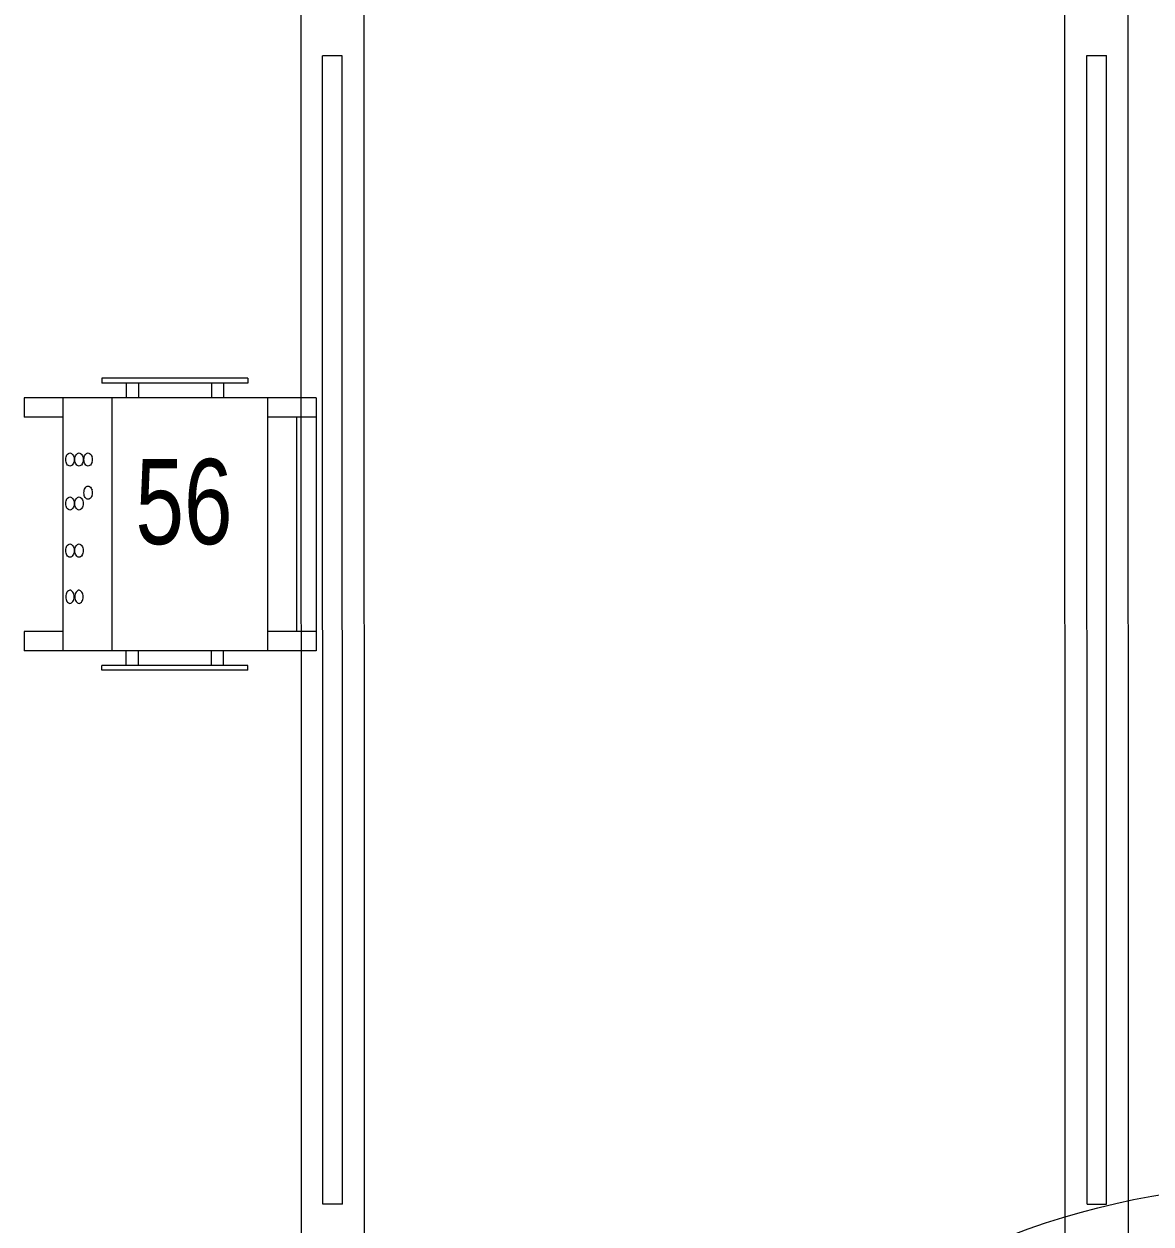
# Model space of a CAD drawing. Header units: metres. Extents: x 75097 to 220695, y -1557923 to -1361206.
# Drawn here: x 142509 to 143666, y -1460083 to -1458850 of the extents above; entities that cross this region are included whole.
import ezdxf

# ---------------------------------------------------------------- set-up
doc = ezdxf.new("R2010")
doc.units = ezdxf.units.M
doc.layers.get('0').update_dxf_attribs({"lineweight": 0})
for name, color, linetype, lineweight in [('A-100 - Copy$0$Medical Equipment and Furniture', 8, 'Continuous', 0), ('A-100 - Copy$0$Medical Equipment and Furniture1', 8, 'Continuous', 5), ('A-100 - Copy$0$Wooden Joinery', 8, 'Continuous', 0)]:
    doc.layers.add(name, color=color, linetype=linetype, lineweight=lineweight)
doc.styles.add('A-100 - Copy$0$X3G_ENTITY_257CFD', font='swisscl.ttf', dxfattribs={"height": 200})

# ---------------------------------------------------------------- blocks, each defined once
blk = doc.blocks.new('A-100 - Copy$0$HF16786E-P')
at = {"layer": 'A-100 - Copy$0$Medical Equipment and Furniture1'}
for p, q in [((0, 0.425), (-2.14, 0.425)), ((-0.48, 0.4025), (-1.66, 0.4025)), ((-1.66, 0.3825), (-1.66, 0.4025)), ((-0.48, 0.3825), (-0.48, 0.4025)), ((-0.48, 0.3825), (-1.66, 0.3825)), ((-0.28, 0.36), (-1.86, 0.36)), ((-1.86, -0.36), (-0.28, -0.36)), ((-0.48, -0.3825), (-1.66, -0.3825)), ((-1.66, -0.3825), (-1.66, -0.4025)), ((-0.48, -0.3825), (-0.48, -0.4025)), ((-0.48, -0.4025), (-1.66, -0.4025)), ((-2.14, -0.425), (0, -0.425))]:
    blk.add_line(p, q, dxfattribs=at)
for points in [[(-0.48, 0.3825), (-0.48, 0.3825), (-0.48, 0.3825), (-0.48, 0.3825), (-0.48, 0.3825), (-0.48, 0.3825), (-0.48, 0.3825), (-0.48, 0.3825), (-0.48, 0.3825), (-0.48, 0.3825), (-0.48, 0.3825), (-0.48, 0.3825), (-0.48, 0.3825), (-0.48, 0.3825), (-0.48, 0.3825), (-0.48, 0.3825), (-0.48, 0.3825), (-0.48, 0.3825), (-0.48, 0.3825), (-0.48, 0.3825), (-0.48, 0.3825), (-0.48, 0.3825), (-0.48, 0.3825), (-0.48, 0.3825), (-0.48, 0.3825), (-0.48, 0.3825), (-0.48, 0.3825), (-0.48, 0.3825), (-0.48, 0.3825), (-0.48, 0.3825), (-0.48, 0.3825), (-0.48, 0.3825), (-0.48, 0.3825), (-0.48, 0.3825), (-0.48, 0.3825), (-0.48, 0.3825), (-0.48, 0.3825), (-0.48, 0.3825), (-0.48, 0.3825), (-0.48, 0.3825), (-0.48, 0.3825), (-0.48, 0.3825), (-0.48, 0.3825), (-0.48, 0.3825), (-0.48, 0.3825), (-0.48, 0.3825), (-0.48, 0.3825), (-0.48, 0.3825), (-0.48, 0.3825), (-0.48, 0.3825), (-0.48, 0.3825), (-0.48, 0.3825), (-0.48, 0.3825), (-0.48, 0.3825), (-0.48, 0.3825), (-0.48, 0.3825), (-0.48, 0.3825), (-0.48, 0.3825), (-0.48, 0.3825), (-0.48, 0.3825), (-0.48, 0.3825), (-0.48, 0.3825), (-0.48, 0.3825), (-0.48, 0.3825), (-0.48, 0.3825), (-0.48, 0.3825), (-0.48, 0.3825), (-0.48, 0.3825), (-0.48, 0.3825), (-0.48, 0.3825), (-0.48, 0.3825), (-0.48, 0.3825), (-0.48, 0.3825), (-0.48, 0.3825), (-0.48, 0.3825), (-0.48, 0.3825), (-0.48, 0.3825), (-0.48, 0.3825), (-0.48, 0.3825), (-0.48, 0.3825), (-0.48, 0.3825), (-0.48, 0.3825), (-0.48, 0.3825), (-0.48, 0.3825), (-0.48, 0.3825), (-0.48, 0.3825), (-0.48, 0.3825), (-0.48, 0.3825), (-0.48, 0.3825), (-0.48, 0.3825), (-0.48, 0.3825), (-0.48, 0.3825), (-0.48, 0.3825), (-0.48, 0.3825), (-0.48, 0.3825), (-0.48, 0.3825), (-0.48, 0.3825), (-0.48, 0.3825), (-0.48, 0.3825), (-0.48, 0.3825), (-0.48, 0.3825), (-0.48, 0.3825), (-0.48, 0.3825), (-0.48, 0.3825), (-0.48, 0.3825), (-0.48, 0.3825), (-0.48, 0.3825), (-0.48, 0.3825), (-0.48, 0.3825), (-0.48, 0.3825), (-0.48, 0.3825), (-0.48, 0.3825), (-0.48, 0.3825), (-0.48, 0.3825), (-0.48, 0.3825), (-0.48, 0.3825), (-0.48, 0.3825), (-0.48, 0.3825), (-0.48, 0.3825), (-0.48, 0.3825), (-0.48, 0.3825), (-0.48, 0.3825), (-0.48, 0.3825), (-0.48, 0.3825), (-0.48, 0.3825), (-0.48, 0.3825), (-0.48, 0.3825), (-0.48, 0.3825), (-0.48, 0.3825), (-0.48, 0.3825), (-0.48, 0.3825), (-0.48, 0.3825), (-0.48, 0.3825), (-0.48, 0.3825), (-0.48, 0.3825), (-0.48, 0.3825), (-0.48, 0.3825), (-0.48, 0.3825), (-0.48, 0.3825), (-0.48, 0.3825), (-0.48, 0.3825), (-0.48, 0.3825), (-0.48, 0.3825), (-0.48, 0.3825), (-0.48, 0.3825), (-0.48, 0.3825), (-0.48, 0.3825), (-0.48, 0.3825), (-0.48, 0.3825), (-0.48, 0.3825), (-0.48, 0.3825), (-0.48, 0.3825), (-0.48, 0.3825), (-0.48, 0.3825), (-0.48, 0.3825), (-0.48, 0.3825), (-0.48, 0.3825), (-0.48, 0.3825), (-0.48, 0.3825), (-0.48, 0.3825), (-0.48, 0.3825), (-0.48, 0.3825), (-0.48, 0.3825), (-0.48, 0.3825), (-0.48, 0.3825), (-0.48, 0.3825), (-0.48, 0.3825), (-0.48, 0.3825), (-0.48, 0.3825), (-0.48, 0.3825), (-0.48, 0.3825), (-0.48, 0.3825), (-0.48, 0.3825), (-0.48, 0.3825), (-0.48, 0.3825), (-0.48, 0.3825), (-0.48, 0.3825), (-0.48, 0.3825), (-0.48, 0.3825), (-0.48, 0.3825), (-0.48, 0.3825), (-0.48, 0.3825), (-0.48, 0.3825), (-0.48, 0.3825), (-0.48, 0.3825), (-0.48, 0.3825), (-0.48, 0.3825), (-0.48, 0.3825), (-0.48, 0.3825), (-0.48, 0.3825), (-0.48, 0.3825), (-0.48, 0.3825), (-0.48, 0.3825), (-0.48, 0.3825), (-0.48, 0.3825), (-0.48, 0.3825), (-0.48, 0.3825), (-0.48, 0.3825), (-0.48, 0.3825), (-0.48, 0.3825), (-0.48, 0.3825), (-0.48, 0.3825), (-0.48, 0.3825), (-0.48, 0.3825), (-0.48, 0.3825), (-0.48, 0.3825), (-0.48, 0.3825), (-0.48, 0.3825), (-0.48, 0.3825), (-0.48, 0.3825), (-0.48, 0.3825), (-0.48, 0.3825), (-0.48, 0.3825), (-0.48, 0.3825), (-0.48, 0.3825), (-0.48, 0.3825), (-0.48, 0.3825), (-0.48, 0.3825), (-0.48, 0.3825)], [(-0.48, 0.3825), (-0.48, 0.3825), (-0.48, 0.3825), (-0.48, 0.3825), (-0.48, 0.3825), (-0.48, 0.3825), (-0.48, 0.3825), (-0.48, 0.3825), (-0.48, 0.3825), (-0.48, 0.3825), (-0.48, 0.3825), (-0.48, 0.3825), (-0.48, 0.3825), (-0.48, 0.3825), (-0.48, 0.3825), (-0.48, 0.3825), (-0.48, 0.3825), (-0.48, 0.3825), (-0.48, 0.3825), (-0.48, 0.3825), (-0.48, 0.3825), (-0.48, 0.3825), (-0.48, 0.3825), (-0.48, 0.3825), (-0.48, 0.3825), (-0.48, 0.3825), (-0.48, 0.3825), (-0.48, 0.3825), (-0.48, 0.3825), (-0.48, 0.3825), (-0.48, 0.3825), (-0.48, 0.3825), (-0.48, 0.3825), (-0.48, 0.3825), (-0.48, 0.3825), (-0.48, 0.3825), (-0.48, 0.3825), (-0.48, 0.3825), (-0.48, 0.3825), (-0.48, 0.3825), (-0.48, 0.3825), (-0.48, 0.3825), (-0.48, 0.3825), (-0.48, 0.3825), (-0.48, 0.3825), (-0.48, 0.3825), (-0.48, 0.3825), (-0.48, 0.3825), (-0.48, 0.3825), (-0.48, 0.3825), (-0.48, 0.3825), (-0.48, 0.3825), (-0.48, 0.3825), (-0.48, 0.3825), (-0.48, 0.3825), (-0.48, 0.3825), (-0.48, 0.3825), (-0.48, 0.3825), (-0.48, 0.3825), (-0.48, 0.3825), (-0.48, 0.3825), (-0.48, 0.3825), (-0.48, 0.3825), (-0.48, 0.3825), (-0.48, 0.3825), (-0.48, 0.3825), (-0.48, 0.3825), (-0.48, 0.3825), (-0.48, 0.3825), (-0.48, 0.3825), (-0.48, 0.3825), (-0.48, 0.3825), (-0.48, 0.3825), (-0.48, 0.3825), (-0.48, 0.3825), (-0.48, 0.3825), (-0.48, 0.3825), (-0.48, 0.3825), (-0.48, 0.3825), (-0.48, 0.3825), (-0.48, 0.3825), (-0.48, 0.3825), (-0.48, 0.3825), (-0.48, 0.3825), (-0.48, 0.3825), (-0.48, 0.3825), (-0.48, 0.3825), (-0.48, 0.3825), (-0.48, 0.3825), (-0.48, 0.3825), (-0.48, 0.3825), (-0.48, 0.3825), (-0.48, 0.3825), (-0.48, 0.3825), (-0.48, 0.3825), (-0.48, 0.3825), (-0.48, 0.3825), (-0.48, 0.3825), (-0.48, 0.3825), (-0.48, 0.3825), (-0.48, 0.3825), (-0.48, 0.3825), (-0.48, 0.3825), (-0.48, 0.3825), (-0.48, 0.3825), (-0.48, 0.3825), (-0.48, 0.3825), (-0.48, 0.3825), (-0.48, 0.3825), (-0.48, 0.3825), (-0.48, 0.3825), (-0.48, 0.3825), (-0.48, 0.3825), (-0.48, 0.3825), (-0.48, 0.3825), (-0.48, 0.3825), (-0.48, 0.3825), (-0.48, 0.3825), (-0.48, 0.3825), (-0.48, 0.3825), (-0.48, 0.3825), (-0.48, 0.3825), (-0.48, 0.3825), (-0.48, 0.3825), (-0.48, 0.3825), (-0.48, 0.3825), (-0.48, 0.3825), (-0.48, 0.3825), (-0.48, 0.3825), (-0.48, 0.3825), (-0.48, 0.3825), (-0.48, 0.3825), (-0.48, 0.3825), (-0.48, 0.3825), (-0.48, 0.3825), (-0.48, 0.3825), (-0.48, 0.3825), (-0.48, 0.3825), (-0.48, 0.3825), (-0.48, 0.3825), (-0.48, 0.3825), (-0.48, 0.3825), (-0.48, 0.3825), (-0.48, 0.3825), (-0.48, 0.3825), (-0.48, 0.3825), (-0.48, 0.3825), (-0.48, 0.3825), (-0.48, 0.3825), (-0.48, 0.3825), (-0.48, 0.3825), (-0.48, 0.3825), (-0.48, 0.3825), (-0.48, 0.3825), (-0.48, 0.3825), (-0.48, 0.3825), (-0.48, 0.3825), (-0.48, 0.3825), (-0.48, 0.3825), (-0.48, 0.3825), (-0.48, 0.3825), (-0.48, 0.3825), (-0.48, 0.3825), (-0.48, 0.3825), (-0.48, 0.3825), (-0.48, 0.3825), (-0.48, 0.3825), (-0.48, 0.3825), (-0.48, 0.3825), (-0.48, 0.3825), (-0.48, 0.3825), (-0.48, 0.3825), (-0.48, 0.3825), (-0.48, 0.3825), (-0.48, 0.3825), (-0.48, 0.3825), (-0.48, 0.3825), (-0.48, 0.3825), (-0.48, 0.3825), (-0.48, 0.3825), (-0.48, 0.3825), (-0.48, 0.3825), (-0.48, 0.3825), (-0.48, 0.3825), (-0.48, 0.3825), (-0.48, 0.3825), (-0.48, 0.3825), (-0.48, 0.3825), (-0.48, 0.3825), (-0.48, 0.3825), (-0.48, 0.3825), (-0.48, 0.3825), (-0.48, 0.3825), (-0.48, 0.3825), (-0.48, 0.3825), (-0.48, 0.3825), (-0.48, 0.3825), (-0.48, 0.3825), (-0.48, 0.3825), (-0.48, 0.3825), (-0.48, 0.3825), (-0.48, 0.3825), (-0.48, 0.3825), (-0.48, 0.3825), (-0.48, 0.3825), (-0.48, 0.3825), (-0.48, 0.3825), (-0.48, 0.3825), (-0.48, 0.3825), (-0.48, 0.3825), (-0.48, 0.3825), (-0.48, 0.3825), (-0.48, 0.3825), (-0.48, 0.3825)], [(-0.48, 0.3825), (-0.48, 0.3825), (-0.48, 0.3825), (-0.48, 0.3825), (-0.48, 0.3825), (-0.48, 0.3825), (-0.48, 0.3825), (-0.48, 0.3825), (-0.48, 0.3825), (-0.48, 0.3825), (-0.48, 0.3825), (-0.48, 0.3825), (-0.48, 0.3825), (-0.48, 0.3825), (-0.48, 0.3825), (-0.48, 0.3825), (-0.48, 0.3825), (-0.48, 0.3825), (-0.48, 0.3825), (-0.48, 0.3825), (-0.48, 0.3825), (-0.48, 0.3825), (-0.48, 0.3825), (-0.48, 0.3825), (-0.48, 0.3825), (-0.48, 0.3825), (-0.48, 0.3825), (-0.48, 0.3825), (-0.48, 0.3825), (-0.48, 0.3825), (-0.48, 0.3825), (-0.48, 0.3825), (-0.48, 0.3825), (-0.48, 0.3825), (-0.48, 0.3825), (-0.48, 0.3825), (-0.48, 0.3825), (-0.48, 0.3825), (-0.48, 0.3825), (-0.48, 0.3825), (-0.48, 0.3825), (-0.48, 0.3825), (-0.48, 0.3825), (-0.48, 0.3825), (-0.48, 0.3825), (-0.48, 0.3825), (-0.48, 0.3825), (-0.48, 0.3825), (-0.48, 0.3825), (-0.48, 0.3825), (-0.48, 0.3825), (-0.48, 0.3825), (-0.48, 0.3825), (-0.48, 0.3825), (-0.48, 0.3825), (-0.48, 0.3825), (-0.48, 0.3825), (-0.48, 0.3825), (-0.48, 0.3825), (-0.48, 0.3825), (-0.48, 0.3825), (-0.48, 0.3825), (-0.48, 0.3825), (-0.48, 0.3825), (-0.48, 0.3825), (-0.48, 0.3825), (-0.48, 0.3825), (-0.48, 0.3825), (-0.48, 0.3825), (-0.48, 0.3825), (-0.48, 0.3825), (-0.48, 0.3825), (-0.48, 0.3825), (-0.48, 0.3825), (-0.48, 0.3825), (-0.48, 0.3825), (-0.48, 0.3825), (-0.48, 0.3825), (-0.48, 0.3825), (-0.48, 0.3825), (-0.48, 0.3825), (-0.48, 0.3825), (-0.48, 0.3825), (-0.48, 0.3825), (-0.48, 0.3825), (-0.48, 0.3825), (-0.48, 0.3825), (-0.48, 0.3825), (-0.48, 0.3825), (-0.48, 0.3825), (-0.48, 0.3825), (-0.48, 0.3825), (-0.48, 0.3825), (-0.48, 0.3825), (-0.48, 0.3825), (-0.48, 0.3825), (-0.48, 0.3825), (-0.48, 0.3825), (-0.48, 0.3825), (-0.48, 0.3825), (-0.48, 0.3825), (-0.48, 0.3825), (-0.48, 0.3825), (-0.48, 0.3825), (-0.48, 0.3825), (-0.48, 0.3825), (-0.48, 0.3825), (-0.48, 0.3825), (-0.48, 0.3825), (-0.48, 0.3825), (-0.48, 0.3825), (-0.48, 0.3825), (-0.48, 0.3825), (-0.48, 0.3825), (-0.48, 0.3825), (-0.48, 0.3825), (-0.48, 0.3825), (-0.48, 0.3825), (-0.48, 0.3825), (-0.48, 0.3825), (-0.48, 0.3825), (-0.48, 0.3825), (-0.48, 0.3825), (-0.48, 0.3825), (-0.48, 0.3825), (-0.48, 0.3825), (-0.48, 0.3825), (-0.48, 0.3825), (-0.48, 0.3825), (-0.48, 0.3825), (-0.48, 0.3825), (-0.48, 0.3825), (-0.48, 0.3825), (-0.48, 0.3825), (-0.48, 0.3825), (-0.48, 0.3825), (-0.48, 0.3825), (-0.48, 0.3825), (-0.48, 0.3825), (-0.48, 0.3825), (-0.48, 0.3825), (-0.48, 0.3825), (-0.48, 0.3825), (-0.48, 0.3825), (-0.48, 0.3825), (-0.48, 0.3825), (-0.48, 0.3825), (-0.48, 0.3825), (-0.48, 0.3825), (-0.48, 0.3825), (-0.48, 0.3825), (-0.48, 0.3825), (-0.48, 0.3825), (-0.48, 0.3825), (-0.48, 0.3825), (-0.48, 0.3825), (-0.48, 0.3825), (-0.48, 0.3825), (-0.48, 0.3825), (-0.48, 0.3825), (-0.48, 0.3825), (-0.48, 0.3825), (-0.48, 0.3825), (-0.48, 0.3825), (-0.48, 0.3825), (-0.48, 0.3825), (-0.48, 0.3825), (-0.48, 0.3825), (-0.48, 0.3825), (-0.48, 0.3825), (-0.48, 0.3825), (-0.48, 0.3825), (-0.48, 0.3825), (-0.48, 0.3825), (-0.48, 0.3825), (-0.48, 0.3825), (-0.48, 0.3825), (-0.48, 0.3825), (-0.48, 0.3825), (-0.48, 0.3825), (-0.48, 0.3825), (-0.48, 0.3825), (-0.48, 0.3825), (-0.48, 0.3825), (-0.48, 0.3825), (-0.48, 0.3825), (-0.48, 0.3825), (-0.48, 0.3825), (-0.48, 0.3825), (-0.48, 0.3825), (-0.48, 0.3825), (-0.48, 0.3825), (-0.48, 0.3825), (-0.48, 0.3825), (-0.48, 0.3825), (-0.48, 0.3825), (-0.48, 0.3825), (-0.48, 0.3825), (-0.48, 0.3825), (-0.48, 0.3825), (-0.48, 0.3825), (-0.48, 0.3825), (-0.48, 0.3825), (-0.48, 0.3825), (-0.48, 0.3825), (-0.48, 0.3825), (-0.48, 0.3825), (-0.48, 0.3825), (-0.48, 0.3825), (-0.48, 0.3825), (-0.48, 0.3825), (-0.48, 0.3825), (-0.48, 0.3825), (-0.48, 0.3825), (-0.48, 0.3825), (-0.48, 0.3825), (-0.48, 0.3825), (-0.48, 0.3825), (-0.48, 0.3825), (-0.48, 0.3825), (-0.48, 0.3825), (-0.48, 0.3825), (-0.48, 0.3825), (-0.48, 0.3825), (-0.48, 0.3825), (-0.48, 0.3825), (-0.48, 0.3825), (-0.48, 0.3825), (-0.48, 0.3825), (-0.48, 0.3825), (-0.48, 0.3825), (-0.48, 0.3825), (-0.48, 0.3825), (-0.48, 0.3825), (-0.48, 0.3825), (-0.48, 0.3825), (-0.48, 0.3825), (-0.48, 0.3825), (-0.48, 0.3825), (-0.48, 0.3825), (-0.48, 0.3825), (-0.48, 0.3825), (-0.48, 0.3825), (-0.48, 0.3825), (-0.48, 0.3825), (-0.48, 0.3825), (-0.48, 0.3825), (-0.48, 0.3825), (-0.48, 0.3825), (-0.48, 0.3825), (-0.48, 0.3825), (-0.48, 0.3825), (-0.48, 0.3825), (-0.48, 0.3825), (-0.48, 0.3825), (-0.48, 0.3825), (-0.48, 0.3825), (-0.48, 0.3825), (-0.48, 0.3825), (-0.48, 0.3825), (-0.48, 0.3825), (-0.48, 0.3825), (-0.48, 0.3825), (-0.48, 0.3825), (-0.48, 0.3825), (-0.48, 0.3825), (-0.48, 0.3825), (-0.48, 0.3825), (-0.48, 0.3825), (-0.48, 0.3825), (-0.48, 0.3825), (-0.48, 0.3825), (-0.48, 0.3825), (-0.48, 0.3825), (-0.48, 0.3825), (-0.48, 0.3825), (-0.48, 0.3825)]]:
    blk.add_lwpolyline(points, close=True, dxfattribs=at)
for points in [[(-0.48, 0.3825), (-0.48, 0.3825), (-0.48, 0.3825), (-0.48, 0.3825), (-0.48, 0.3825), (-0.48, 0.3825), (-0.48, 0.3825), (-0.48, 0.3825)], [(-0.48, 0.3825), (-0.48, 0.3825), (-0.48, 0.3825), (-0.48, 0.3825), (-0.48, 0.3825), (-0.48, 0.3825), (-0.48, 0.3825), (-0.48, 0.3825), (-0.48, 0.3825), (-0.48, 0.3825), (-0.48, 0.3825), (-0.48, 0.3825), (-0.48, 0.3825), (-0.48, 0.3825), (-0.48, 0.3825), (-0.48, 0.3825), (-0.48, 0.3825), (-0.48, 0.3825), (-0.48, 0.3825), (-0.48, 0.3825), (-0.48, 0.3825), (-0.48, 0.3825), (-0.48, 0.3825), (-0.48, 0.3825), (-0.48, 0.3825), (-0.48, 0.3825), (-0.48, 0.3825), (-0.48, 0.3825), (-0.48, 0.3825), (-0.48, 0.3825), (-0.48, 0.3825), (-0.48, 0.3825), (-0.48, 0.3825), (-0.48, 0.3825), (-0.48, 0.3825), (-0.48, 0.3825), (-0.48, 0.3825), (-0.48, 0.3825), (-0.48, 0.3825), (-0.48, 0.3825), (-0.48, 0.3825), (-0.48, 0.3825), (-0.48, 0.3825), (-0.48, 0.3825), (-0.48, 0.3825), (-0.48, 0.3825), (-0.48, 0.3825), (-0.48, 0.3825), (-0.48, 0.3825), (-0.48, 0.3825), (-0.48, 0.3825), (-0.48, 0.3825), (-0.48, 0.3825), (-0.48, 0.3825), (-0.48, 0.3825), (-0.48, 0.3825), (-0.48, 0.3825), (-0.48, 0.3825), (-0.48, 0.3825), (-0.48, 0.3825), (-0.48, 0.3825), (-0.48, 0.3825), (-0.48, 0.3825), (-0.48, 0.3825), (-0.48, 0.3825), (-0.48, 0.3825), (-0.48, 0.3825), (-0.48, 0.3825), (-0.48, 0.3825), (-0.48, 0.3825), (-0.48, 0.3825), (-0.48, 0.3825), (-0.48, 0.3825), (-0.48, 0.3825), (-0.48, 0.3825), (-0.48, 0.3825), (-0.48, 0.3825), (-0.48, 0.3825), (-0.48, 0.3825), (-0.48, 0.3825), (-0.48, 0.3825), (-0.48, 0.3825), (-0.48, 0.3825), (-0.48, 0.3825), (-0.48, 0.3825), (-0.48, 0.3825), (-0.48, 0.3825), (-0.48, 0.3825), (-0.48, 0.3825), (-0.48, 0.3825), (-0.48, 0.3825), (-0.48, 0.3825), (-0.48, 0.3825), (-0.48, 0.3825), (-0.48, 0.3825), (-0.48, 0.3825), (-0.48, 0.3825), (-0.48, 0.3825), (-0.48, 0.3825), (-0.48, 0.3825), (-0.48, 0.3825), (-0.48, 0.3825), (-0.48, 0.3825), (-0.48, 0.3825), (-0.48, 0.3825), (-0.48, 0.3825), (-0.48, 0.3825), (-0.48, 0.3825), (-0.48, 0.3825), (-0.48, 0.3825), (-0.48, 0.3825)], [(-0.48, 0.3825), (-0.48, 0.3825), (-0.48, 0.3825), (-0.48, 0.3825), (-0.48, 0.3825), (-0.48, 0.3825), (-0.48, 0.3825), (-0.48, 0.3825), (-0.48, 0.3825), (-0.48, 0.3825), (-0.48, 0.3825), (-0.48, 0.3825), (-0.48, 0.3825), (-0.48, 0.3825), (-0.48, 0.3825), (-0.48, 0.3825), (-0.48, 0.3825)], [(-0.48, 0.3825), (-0.48, 0.3825), (-0.48, 0.3825), (-0.48, 0.3825), (-0.48, 0.3825), (-0.48, 0.3825), (-0.48, 0.3825)], [(-0.48, 0.3825), (-0.48, 0.3825), (-0.48, 0.3825), (-0.48, 0.3825), (-0.48, 0.3825), (-0.48, 0.3825), (-0.48, 0.3825), (-0.48, 0.3825), (-0.48, 0.3825), (-0.48, 0.3825), (-0.48, 0.3825), (-0.48, 0.3825)], [(-0.48, 0.3825), (-0.48, 0.3825), (-0.48, 0.3825), (-0.48, 0.3825), (-0.48, 0.3825), (-0.48, 0.3825), (-0.48, 0.3825), (-0.48, 0.3825), (-0.48, 0.3825), (-0.48, 0.3825), (-0.48, 0.3825), (-0.48, 0.3825), (-0.48, 0.3825), (-0.48, 0.3825), (-0.48, 0.3825), (-0.48, 0.3825), (-0.48, 0.3825), (-0.48, 0.3825), (-0.48, 0.3825), (-0.48, 0.3825), (-0.48, 0.3825), (-0.48, 0.3825), (-0.48, 0.3825), (-0.48, 0.3825), (-0.48, 0.3825), (-0.48, 0.3825), (-0.48, 0.3825), (-0.48, 0.3825), (-0.48, 0.3825), (-0.48, 0.3825), (-0.48, 0.3825), (-0.48, 0.3825), (-0.48, 0.3825), (-0.48, 0.3825), (-0.48, 0.3825), (-0.48, 0.3825), (-0.48, 0.3825), (-0.48, 0.3825), (-0.48, 0.3825), (-0.48, 0.3825), (-0.48, 0.3825), (-0.48, 0.3825), (-0.48, 0.3825), (-0.48, 0.3825), (-0.48, 0.3825), (-0.48, 0.3825), (-0.48, 0.3825), (-0.48, 0.3825), (-0.48, 0.3825), (-0.48, 0.3825), (-0.48, 0.3825), (-0.48, 0.3825), (-0.48, 0.3825), (-0.48, 0.3825), (-0.48, 0.3825), (-0.48, 0.3825), (-0.48, 0.3825), (-0.48, 0.3825), (-0.48, 0.3825), (-0.48, 0.3825), (-0.48, 0.3825), (-0.48, 0.3825), (-0.48, 0.3825), (-0.48, 0.3825), (-0.48, 0.3825), (-0.48, 0.3825), (-0.48, 0.3825), (-0.48, 0.3825), (-0.48, 0.3825), (-0.48, 0.3825), (-0.48, 0.3825), (-0.48, 0.3825), (-0.48, 0.3825), (-0.48, 0.3825), (-0.48, 0.3825), (-0.48, 0.3825), (-0.48, 0.3825), (-0.48, 0.3825), (-0.48, 0.3825), (-0.48, 0.3825), (-0.48, 0.3825), (-0.48, 0.3825), (-0.48, 0.3825), (-0.48, 0.3825), (-0.48, 0.3825), (-0.48, 0.3825), (-0.48, 0.3825), (-0.48, 0.3825), (-0.48, 0.3825)], [(-0.48, 0.3825), (-0.48, 0.3825), (-0.48, 0.3825), (-0.48, 0.3825), (-0.48, 0.3825), (-0.48, 0.3825), (-0.48, 0.3825), (-0.48, 0.3825), (-0.48, 0.3825), (-0.48, 0.3825), (-0.48, 0.3825), (-0.48, 0.3825), (-0.48, 0.3825), (-0.48, 0.3825), (-0.48, 0.3825), (-0.48, 0.3825), (-0.48, 0.3825), (-0.48, 0.3825), (-0.48, 0.3825), (-0.48, 0.3825), (-0.48, 0.3825), (-0.48, 0.3825), (-0.48, 0.3825), (-0.48, 0.3825), (-0.48, 0.3825), (-0.48, 0.3825), (-0.48, 0.3825), (-0.48, 0.3825), (-0.48, 0.3825), (-0.48, 0.3825), (-0.48, 0.3825), (-0.48, 0.3825), (-0.48, 0.3825), (-0.48, 0.3825), (-0.48, 0.3825), (-0.48, 0.3825), (-0.48, 0.3825), (-0.48, 0.3825), (-0.48, 0.3825), (-0.48, 0.3825), (-0.48, 0.3825), (-0.48, 0.3825), (-0.48, 0.3825), (-0.48, 0.3825), (-0.48, 0.3825), (-0.48, 0.3825), (-0.48, 0.3825), (-0.48, 0.3825), (-0.48, 0.3825), (-0.48, 0.3825), (-0.48, 0.3825), (-0.48, 0.3825), (-0.48, 0.3825), (-0.48, 0.3825)], [(-0.48, 0.3825), (-0.48, 0.3825), (-0.48, 0.3825), (-0.48, 0.3825), (-0.48, 0.3825), (-0.48, 0.3825), (-0.48, 0.3825), (-0.48, 0.3825), (-0.48, 0.3825), (-0.48, 0.3825)], [(-0.48, 0.3825), (-0.48, 0.3825), (-0.48, 0.3825), (-0.48, 0.3825), (-0.48, 0.3825), (-0.48, 0.3825), (-0.48, 0.3825), (-0.48, 0.3825), (-0.48, 0.3825), (-0.48, 0.3825)], [(-0.48, 0.3825), (-0.48, 0.3825), (-0.48, 0.3825), (-0.48, 0.3825), (-0.48, 0.3825), (-0.48, 0.3825), (-0.48, 0.3825), (-0.48, 0.3825), (-0.48, 0.3825), (-0.48, 0.3825), (-0.48, 0.3825), (-0.48, 0.3825), (-0.48, 0.3825), (-0.48, 0.3825), (-0.48, 0.3825)], [(-0.48, 0.3825), (-0.48, 0.3825), (-0.48, 0.3825), (-0.48, 0.3825), (-0.48, 0.3825), (-0.48, 0.3825), (-0.48, 0.3825), (-0.48, 0.3825), (-0.48, 0.3825), (-0.48, 0.3825)], [(-0.48, 0.3825), (-0.48, 0.3825), (-0.48, 0.3825), (-0.48, 0.3825), (-0.48, 0.3825), (-0.48, 0.3825), (-0.48, 0.3825)], [(-0.48, 0.3825), (-0.48, 0.3825), (-0.48, 0.3825), (-0.48, 0.3825), (-0.48, 0.3825), (-0.48, 0.3825), (-0.48, 0.3825), (-0.48, 0.3825), (-0.48, 0.3825), (-0.48, 0.3825)], [(-0.48, 0.3825), (-0.48, 0.3825), (-0.48, 0.3825), (-0.48, 0.3825), (-0.48, 0.3825), (-0.48, 0.3825), (-0.48, 0.3825), (-0.48, 0.3825), (-0.48, 0.3825), (-0.48, 0.3825), (-0.48, 0.3825), (-0.48, 0.3825), (-0.48, 0.3825), (-0.48, 0.3825), (-0.48, 0.3825), (-0.48, 0.3825), (-0.48, 0.3825), (-0.48, 0.3825)], [(-0.48, 0.3825), (-0.48, 0.3825), (-0.48, 0.3825), (-0.48, 0.3825), (-0.48, 0.3825), (-0.48, 0.3825), (-0.48, 0.3825), (-0.48, 0.3825), (-0.48, 0.3825)]]:
    blk.add_lwpolyline(points, dxfattribs=at)
blk = doc.blocks.new('A-100 - Copy$0$ME17423-P')
at = {"layer": 'A-100 - Copy$0$Medical Equipment and Furniture1'}
for p, q in [((0.26, 0), (0, 0)), ((0, 0), (0, -0.3)), ((0.02, 0), (0.02, -0.05)), ((0.24, 0), (0.24, -0.05)), ((0.26, 0), (0.26, -0.3)), ((0.24, -0.02), (0.02, -0.02)), ((0.26, -0.05), (0, -0.05)), ((-0.02, -0.07), (-0.02, -0.22)), ((-0.02, -0.07), (-0.015, -0.07)), ((-0.015, -0.07), (-0.015, -0.22)), ((0.275, -0.07), (0.275, -0.22)), ((0.28, -0.07), (0.275, -0.07)), ((0.28, -0.07), (0.28, -0.22)), ((-0.015, -0.095), (0, -0.095)), ((0.275, -0.095), (0.26, -0.095)), ((-0.015, -0.1075), (0, -0.1075)), ((0.275, -0.1075), (0.26, -0.1075)), ((-0.015, -0.1825), (0, -0.1825)), ((0.275, -0.1825), (0.26, -0.1825)), ((-0.015, -0.195), (0, -0.195)), ((0.275, -0.195), (0.26, -0.195)), ((-0.02, -0.22), (-0.015, -0.22)), ((0.26, -0.21), (0, -0.21)), ((0.28, -0.22), (0.275, -0.22)), ((0.26, -0.26), (0, -0.26)), ((0.02, -0.26), (0.02, -0.3)), ((0.24, -0.26), (0.24, -0.3)), ((0.02, -0.3), (0, -0.3)), ((0.26, -0.3), (0.24, -0.3))]:
    blk.add_line(p, q, dxfattribs=at)
for points in [[(0.0623, -0.2435, -0.14448), (0.0618, -0.2451, -0.107176), (0.0603, -0.2466, -0.077753), (0.0582, -0.2475, -0.064938), (0.0555, -0.2479, -0.064938), (0.0528, -0.2475, -0.077753), (0.0508, -0.2466, -0.107176), (0.0492, -0.2451, -0.14448), (0.0488, -0.2435, -0.14448), (0.0492, -0.242, -0.107176), (0.0508, -0.2405, -0.077753), (0.0528, -0.2396, -0.064938), (0.0555, -0.2392, -0.064938), (0.0582, -0.2396, -0.077753), (0.0603, -0.2405, -0.107176), (0.0618, -0.242, -0.14448)], [(0.0623, -0.2529, -0.14448), (0.0618, -0.2544, -0.107176), (0.0603, -0.2559, -0.077753), (0.0582, -0.2568, -0.064938), (0.0555, -0.2572, -0.064938), (0.0528, -0.2568, -0.077753), (0.0508, -0.2559, -0.107176), (0.0492, -0.2544, -0.14448), (0.0488, -0.2529, -0.14448), (0.0492, -0.2513, -0.107176), (0.0508, -0.2498, -0.077753), (0.0528, -0.2489, -0.064938), (0.0555, -0.2485, -0.064938), (0.0582, -0.2489, -0.077753), (0.0603, -0.2498, -0.107176), (0.0618, -0.2513, -0.14448)]]:
    blk.add_lwpolyline(points, format="xyb", close=True, dxfattribs=at)
for centre, radius, start, end in [((0.1585, -0.2342), 0.00284, 147.1153, 180), ((0.1585, -0.2342), 0.00284, 180, 212.8847), ((0.1604, -0.2354), 0.00507, 122.6457, 147.1153), ((0.1616, -0.2373), 0.00735, 104.8618, 122.6457), ((0.1624, -0.2404), 0.0105, 90, 104.8618), ((0.1624, -0.2404), 0.0105, 75.1382, 90), ((0.1632, -0.2373), 0.00735, 57.3543, 75.1382), ((0.1645, -0.2354), 0.00507, 32.8847, 57.3543), ((0.1663, -0.2342), 0.00284, 0, 32.8847), ((0.1663, -0.2342), 0.00284, 327.1153, 0), ((0.1927, -0.2342), 0.00284, 147.1153, 180), ((0.1927, -0.2342), 0.00284, 180, 212.8847), ((0.1945, -0.2354), 0.00507, 122.6457, 147.1153), ((0.1958, -0.2373), 0.00735, 104.8618, 122.6457), ((0.1966, -0.2404), 0.0105, 90, 104.8618), ((0.1966, -0.2404), 0.0105, 75.1382, 90), ((0.1974, -0.2373), 0.00735, 57.3543, 75.1382), ((0.1986, -0.2354), 0.00507, 32.8847, 57.3543), ((0.2005, -0.2342), 0.00284, 0, 32.8847), ((0.2005, -0.2342), 0.00284, 327.1153, 360), ((0.0991, -0.2435), 0.00284, 147.1153, 180), ((0.0991, -0.2435), 0.00284, 180, 212.8847), ((0.101, -0.2447), 0.00507, 122.6457, 147.1153), ((0.101, -0.2423), 0.00507, 212.8847, 237.3543), ((0.1022, -0.2467), 0.00735, 104.8618, 122.6457), ((0.103, -0.2497), 0.0105, 90, 104.8618), ((0.103, -0.2497), 0.0105, 75.1382, 90), ((0.1039, -0.2467), 0.00735, 57.3543, 75.1382), ((0.1051, -0.2447), 0.00507, 32.8847, 57.3543), ((0.1051, -0.2423), 0.00507, 302.6457, 327.1153), ((0.107, -0.2435), 0.00284, 0, 32.8847), ((0.107, -0.2435), 0.00284, 327.1153, 360), ((0.1475, -0.2435), 0.00284, 147.1153, 180), ((0.1475, -0.2435), 0.00284, 180, 212.8847), ((0.1494, -0.2447), 0.00507, 122.6457, 147.1153), ((0.1494, -0.2423), 0.00507, 212.8847, 237.3543), ((0.1506, -0.2467), 0.00735, 104.8618, 122.6457), ((0.1514, -0.2497), 0.0105, 90, 104.8618), ((0.1514, -0.2497), 0.0105, 75.1382, 90), ((0.1522, -0.2467), 0.00735, 57.3543, 75.1382), ((0.1604, -0.233), 0.00507, 212.8847, 237.3543), ((0.1534, -0.2447), 0.00507, 32.8847, 57.3543), ((0.1534, -0.2423), 0.00507, 302.6457, 327.1153), ((0.1616, -0.2311), 0.00735, 237.3543, 255.1382), ((0.1553, -0.2435), 0.00284, 0, 32.8847), ((0.1553, -0.2435), 0.00284, 327.1153, 360), ((0.1624, -0.228), 0.0105, 255.1382, 270), ((0.1624, -0.228), 0.0105, 270, 284.8618), ((0.1632, -0.2311), 0.00735, 284.8618, 302.6457), ((0.1645, -0.233), 0.00507, 302.6457, 327.1153), ((0.1927, -0.2435), 0.00284, 147.1153, 180), ((0.1927, -0.2435), 0.00284, 180, 212.8847), ((0.1945, -0.233), 0.00507, 212.8847, 237.3543), ((0.1945, -0.2447), 0.00507, 122.6457, 147.1153), ((0.1945, -0.2423), 0.00507, 212.8847, 237.3543), ((0.1958, -0.2311), 0.00735, 237.3543, 255.1382), ((0.1958, -0.2467), 0.00735, 104.8618, 122.6457), ((0.1966, -0.228), 0.0105, 255.1382, 270), ((0.1966, -0.2497), 0.0105, 90, 104.8618), ((0.1966, -0.228), 0.0105, 270, 284.8618), ((0.1966, -0.2497), 0.0105, 75.1382, 90), ((0.1974, -0.2311), 0.00735, 284.8618, 302.6457), ((0.1974, -0.2467), 0.00735, 57.3543, 75.1382), ((0.1986, -0.233), 0.00507, 302.6457, 327.1153), ((0.1986, -0.2447), 0.00507, 32.8847, 57.3543), ((0.1986, -0.2423), 0.00507, 302.6457, 327.1153), ((0.2005, -0.2435), 0.00284, 0, 32.8847), ((0.2005, -0.2435), 0.00284, 327.1153, 360), ((0.0991, -0.2529), 0.00284, 147.1153, 180), ((0.0991, -0.2529), 0.00284, 180, 212.8847), ((0.101, -0.2541), 0.00507, 122.6457, 147.1153), ((0.101, -0.2517), 0.00507, 212.8847, 237.3543), ((0.1022, -0.2404), 0.00735, 237.3543, 255.1382), ((0.1022, -0.256), 0.00735, 104.8618, 122.6457), ((0.1022, -0.2497), 0.00735, 237.3543, 255.1382), ((0.103, -0.2374), 0.0105, 255.1382, 270), ((0.103, -0.259), 0.0105, 90, 104.8618), ((0.103, -0.2467), 0.0105, 255.1382, 270), ((0.103, -0.2374), 0.0105, 270, 284.8618), ((0.103, -0.259), 0.0105, 75.1382, 90), ((0.103, -0.2467), 0.0105, 270, 284.8618), ((0.1039, -0.2404), 0.00735, 284.8618, 302.6457), ((0.1039, -0.256), 0.00735, 57.3543, 75.1382), ((0.1039, -0.2497), 0.00735, 284.8618, 302.6457), ((0.1051, -0.2541), 0.00507, 32.8847, 57.3543), ((0.1051, -0.2517), 0.00507, 302.6457, 327.1153), ((0.107, -0.2529), 0.00284, 0, 32.8847), ((0.107, -0.2529), 0.00284, 327.1153, 360), ((0.1475, -0.2529), 0.00284, 147.1153, 180), ((0.1475, -0.2529), 0.00284, 180, 212.8847), ((0.1494, -0.2541), 0.00507, 122.6457, 147.1153), ((0.1494, -0.2517), 0.00507, 212.8847, 237.3543), ((0.1506, -0.2404), 0.00735, 237.3543, 255.1382), ((0.1506, -0.256), 0.00735, 104.8618, 122.6457), ((0.1506, -0.2497), 0.00735, 237.3543, 255.1382), ((0.1514, -0.2374), 0.0105, 255.1382, 270), ((0.1514, -0.259), 0.0105, 90, 104.8618), ((0.1514, -0.2467), 0.0105, 255.1382, 270), ((0.1514, -0.2374), 0.0105, 270, 284.8618), ((0.1514, -0.259), 0.0105, 75.1382, 90), ((0.1514, -0.2467), 0.0105, 270, 284.8618), ((0.1522, -0.2404), 0.00735, 284.8618, 302.6457), ((0.1522, -0.256), 0.00735, 57.3543, 75.1382), ((0.1522, -0.2497), 0.00735, 284.8618, 302.6457), ((0.1534, -0.2541), 0.00507, 32.8847, 57.3543), ((0.1534, -0.2517), 0.00507, 302.6457, 327.1153), ((0.1553, -0.2529), 0.00284, 0, 32.8847), ((0.1553, -0.2529), 0.00284, 327.1153, 360), ((0.1927, -0.2529), 0.00284, 147.1153, 180), ((0.1927, -0.2529), 0.00284, 180, 212.8847), ((0.1945, -0.2541), 0.00507, 122.6457, 147.1153), ((0.1945, -0.2517), 0.00507, 212.8847, 237.3543), ((0.1958, -0.2404), 0.00735, 237.3543, 255.1382), ((0.1958, -0.256), 0.00735, 104.8618, 122.6457), ((0.1958, -0.2497), 0.00735, 237.3543, 255.1382), ((0.1966, -0.2374), 0.0105, 255.1382, 270), ((0.1966, -0.259), 0.0105, 90, 104.8618), ((0.1966, -0.2467), 0.0105, 255.1382, 270), ((0.1966, -0.2374), 0.0105, 270, 284.8618), ((0.1966, -0.259), 0.0105, 75.1382, 90), ((0.1966, -0.2467), 0.0105, 270, 284.8618), ((0.1974, -0.2404), 0.00735, 284.8618, 302.6457), ((0.1974, -0.256), 0.00735, 57.3543, 75.1382), ((0.1974, -0.2497), 0.00735, 284.8618, 302.6457), ((0.1986, -0.2541), 0.00507, 32.8847, 57.3543), ((0.1986, -0.2517), 0.00507, 302.6457, 327.1153), ((0.2005, -0.2529), 0.00284, 0, 32.8847), ((0.2005, -0.2529), 0.00284, 327.1153, 360)]:
    blk.add_arc(centre, radius, start, end, dxfattribs=at)
blk = doc.blocks.new('A-100 - Copy$0$A$C72370EFE')
at = {"layer": 'A-100 - Copy$0$Wooden Joinery'}
for p, q in [((-0.01, -0.03), (-0.01, -0.07)), ((0, -0.03), (-0.01, -0.03)), ((0.04, -0.03), (0.05, -0.03)), ((0.05, -0.03), (0.05, -0.07)), ((-0.01, -0.04), (-0.02, -0.04)), ((0.05, -0.04), (0.06, -0.04)), ((-0.01, -0.06), (-0.02, -0.06)), ((0.05, -0.06), (0.06, -0.06)), ((-0.05, -0.07), (-0.05, -0.16)), ((-0.03, -0.07), (-0.03, -0.16)), ((0, -0.07), (-0.01, -0.07)), ((0.04, -0.07), (0.05, -0.07)), ((0.07, -0.07), (0.07, -0.16)), ((0.09, -0.07), (0.09, -0.16)), ((-0.01, -0.17), (-0.02, -0.17)), ((-0.01, -0.17), (-0.01, -0.19)), ((0.05, -0.17), (0.06, -0.17)), ((0.05, -0.17), (0.05, -0.19)), ((-0.01, -0.19), (-0.02, -0.19)), ((0.05, -0.19), (0.06, -0.19))]:
    blk.add_line(p, q, dxfattribs=at)
for centre, radius, start, end in [((-0.02, -0.07), 0.03, 90, 180), ((0.06, -0.07), 0.03, 0, 90), ((-0.02, -0.07), 0.01, 90, 180), ((0.06, -0.07), 0.01, 0, 90), ((-0.02, -0.16), 0.03, 180, 270), ((-0.02, -0.16), 0.01, 180, 270), ((0.06, -0.16), 0.01, 270, 0), ((0.06, -0.16), 0.03, 270, 0)]:
    blk.add_arc(centre, radius, start, end, dxfattribs=at)
blk = doc.blocks.new('A-100 - Copy$0$DR1')
at = {"layer": 'A-100 - Copy$0$Wooden Joinery', "elevation": 0}
for points in [[(1743552.9, 41731.9), (1743562.9, 41731.9), (1743572.9, 41801.9), (1743552.9, 41801.9)], [(1743402.9, 41721.9), (1743392.9, 41721.9), (1743382.9, 41791.9), (1743402.9, 41791.9)], [(1743552.9, 41681.9), (1744331.9, 41681.9), (1744331.9, 41721.9), (1743552.9, 41721.9)], [(1743402.9, 40941.9), (1743392.9, 40941.9), (1743382.9, 40871.9), (1743402.9, 40871.9)], [(1743552.9, 40931.9), (1743562.9, 40931.9), (1743572.9, 40861.9), (1743552.9, 40861.9)]]:
    blk.add_lwpolyline(points, close=True, dxfattribs=at)
for points in [[(1743552.9, 41756.9), (1743402.9, 41756.9), (1743402.9, 41781.9), (1743552.9, 41781.9), (1743552.9, 41756.9)], [(1743552.9, 41756.9), (1743552.9, 41721.9), (1743512.9, 41721.9), (1743512.9, 41711.9), (1743402.9, 41711.9), (1743402.9, 41756.9), (1743552.9, 41756.9)], [(1743552.9, 40906.9), (1743552.9, 40941.9), (1743512.9, 40941.9), (1743512.9, 40951.9), (1743402.9, 40951.9), (1743402.9, 40906.9), (1743552.9, 40906.9)], [(1743552.9, 40906.9), (1743402.9, 40906.9), (1743402.9, 40881.9), (1743552.9, 40881.9), (1743552.9, 40906.9)]]:
    blk.add_lwpolyline(points, dxfattribs=at)
at = {"layer": 'A-100 - Copy$0$Wooden Joinery'}
blk.add_arc((1743552.9, 41721.9, 0), 780, 270, 357.0603, dxfattribs=at)
at = {"layer": 'A-100 - Copy$0$Wooden Joinery', "xscale": -999.9999999998856, "yscale": 999.9999999998856, "zscale": 999.9999999998854, "rotation": 270}
blk.add_blockref('A-100 - Copy$0$A$C72370EFE', (1744331.9, 41681.9, 0), dxfattribs=at)
blk = doc.blocks.new('A-100 - Copy')
at = {"layer": 'A-100 - Copy$0$Medical Equipment and Furniture', "zscale": 1000}
for name, p, xscale, yscale, rotation in [('A-100 - Copy$0$HF16786E-P', (143218.3, -1460542.7, 0), 1000, 1000, 270.0149936594165), ('A-100 - Copy$0$ME17423-P', (142808.7, -1459494.2, 0), -999.9999999999994, 999.9999999999994, 270.0002291391862)]:
    blk.add_blockref(name, p, dxfattribs=dict(at, xscale=xscale, yscale=yscale, rotation=rotation))
at = {"layer": 'A-100 - Copy$0$Wooden Joinery', "xscale": -1, "rotation": 270}
blk.add_blockref('A-100 - Copy$0$DR1', (102080.6, -3204375.6, 0), dxfattribs=at)
at = {"layer": 'A-100 - Copy$0$Medical Equipment and Furniture', "insert": (142673, -1459297.1, 0), "char_height": 87.47, "attachment_point": 2, "style": 'A-100 - Copy$0$X3G_ENTITY_257CFD'}
blk.add_mtext('56', dxfattribs=at)

msp = doc.modelspace()

# ---------------------------------------------------------------- block references
msp.add_blockref('A-100 - Copy', (0, 0))

doc.saveas('drawing.dxf')
